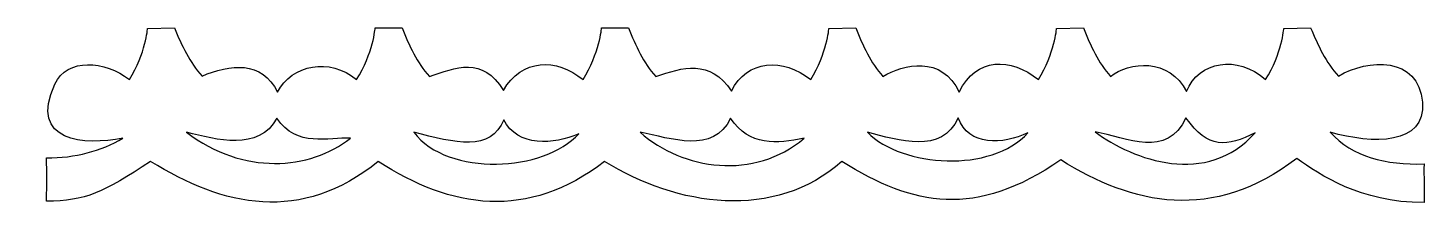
# Model space of a CAD drawing. Header units: centimetres. Extents: x -10 to 8, y 10.4 to 12.9.
import ezdxf

# ---------------------------------------------------------------- set-up
doc = ezdxf.new("R2010")
doc.units = ezdxf.units.CM
doc.header["$MEASUREMENT"] = 0
doc.layers.add('Layer 1', color=7, linetype='Continuous')

msp = doc.modelspace()

# ---------------------------------------------------------------- linework, layer by layer
at = {"layer": 'Layer 1', "color": 9}
for points, knots in [([(-8.12503, 12.92815), (-8.12503, 12.92815), (-8.47077, 12.92168), (-8.47077, 12.92168), (-8.47077, 12.92168), (-8.47077, 12.92168), (-8.49389, 12.60001), (-8.70499, 12.26149), (-8.70499, 12.26149), (-9.02024, 12.51116), (-9.50558, 12.54408), (-9.6642, 12.20258), (-9.6642, 12.20258), (-10.01167, 11.45454), (-9.27802, 11.40924), (-8.78863, 11.50422), (-8.78863, 11.50422), (-9.07369, 11.33706), (-9.4016, 11.25087), (-9.77488, 11.25087), (-9.77488, 11.25087), (-9.76895, 11.05425), (-9.76264, 10.93574), (-9.77488, 10.69332), (-9.77488, 10.69332), (-9.27172, 10.69332), (-9.04107, 10.80434), (-8.43174, 11.20649), (-8.43174, 11.20649), (-7.5024, 10.62321), (-6.48857, 10.39732), (-5.49848, 11.20649), (-5.49848, 11.20649), (-4.55967, 10.5933), (-3.57555, 10.4405), (-2.58196, 11.20649), (-2.58196, 11.20649), (-1.65403, 10.62364), (-0.38795, 10.43478), (0.47318, 11.20649), (0.47318, 11.20649), (1.40256, 10.6238), (2.19362, 10.47004), (3.2949, 11.22498), (3.2949, 11.22498), (4.22267, 10.64266), (5.2504, 10.41486), (6.33411, 11.24347), (6.33411, 11.24347), (6.6437, 11.03142), (7.14048, 10.67482), (7.97452, 10.67482), (7.97452, 10.67482), (7.97945, 10.89153), (7.97074, 10.98826), (7.97433, 11.17404), (7.97433, 11.17404), (7.4861, 11.15492), (7.05255, 11.26757), (6.76509, 11.58189), (6.76509, 11.58189), (7.31117, 11.42742), (8.00008, 11.4099), (7.95278, 11.97036), (7.95278, 11.97036), (7.90235, 12.56779), (7.25415, 12.53186), (6.87025, 12.3068), (6.87025, 12.3068), (6.71011, 12.48297), (6.60925, 12.70225), (6.51335, 12.92815), (6.51335, 12.92815), (6.51335, 12.92815), (6.16761, 12.92168), (6.16761, 12.92168), (6.16761, 12.92168), (6.16761, 12.92168), (6.14449, 12.60001), (5.93339, 12.26149), (5.93339, 12.26149), (5.56567, 12.58488), (5.07616, 12.50215), (4.91289, 12.10615), (4.91289, 12.10615), (4.70192, 12.54388), (4.1628, 12.49761), (3.937, 12.30033), (3.937, 12.30033), (3.77804, 12.47928), (3.67857, 12.69968), (3.58568, 12.92815), (3.58568, 12.92815), (3.58568, 12.92815), (3.23993, 12.92168), (3.23993, 12.92168), (3.23993, 12.92168), (3.23993, 12.92168), (3.21681, 12.60001), (3.00572, 12.26149), (3.00572, 12.26149), (2.65035, 12.54719), (2.20738, 12.55595), (1.98521, 12.09968), (1.98521, 12.09968), (1.76669, 12.57416), (1.26276, 12.46666), (1.00375, 12.30033), (1.00375, 12.30033), (0.84479, 12.47928), (0.74532, 12.69968), (0.65243, 12.92815), (0.65243, 12.92815), (0.65243, 12.92815), (0.30668, 12.92168), (0.30668, 12.92168), (0.30668, 12.92168), (0.30668, 12.92168), (0.28356, 12.60001), (0.07247, 12.26149), (0.07247, 12.26149), (-0.27936, 12.54528), (-0.74883, 12.52158), (-0.94804, 12.11263), (-0.94804, 12.11263), (-1.22782, 12.53089), (-1.57899, 12.42089), (-1.92393, 12.30033), (-1.92393, 12.30033), (-2.08289, 12.47928), (-2.18235, 12.69968), (-2.27525, 12.92815), (-2.27525, 12.92815), (-2.27525, 12.92815), (-2.62099, 12.92815), (-2.62099, 12.92815), (-2.62099, 12.92815), (-2.62099, 12.92815), (-2.64838, 12.60088), (-2.86079, 12.26149), (-2.86079, 12.26149), (-3.20194, 12.54486), (-3.65311, 12.53297), (-3.88704, 12.11897), (-3.88704, 12.11897), (-4.15325, 12.56926), (-4.50302, 12.41827), (-4.84045, 12.30033), (-4.84045, 12.30033), (-4.99941, 12.47928), (-5.09888, 12.69968), (-5.19177, 12.92815), (-5.19177, 12.92815), (-5.19177, 12.92815), (-5.53752, 12.92815), (-5.53752, 12.92815), (-5.53752, 12.92815), (-5.53752, 12.92815), (-5.56491, 12.60088), (-5.77731, 12.26149), (-5.77731, 12.26149), (-6.12499, 12.54949), (-6.60731, 12.45942), (-6.79787, 12.09955), (-6.79787, 12.09955), (-6.99633, 12.51255), (-7.41236, 12.45993), (-7.76813, 12.3068), (-7.76813, 12.3068), (-7.92827, 12.48297), (-8.02913, 12.70225), (-8.12503, 12.92815)], [0, 0, 0, 0, 0.02272727, 0.02272727, 0.02272727, 0.02272727, 0.04545455, 0.04545455, 0.04545455, 0.04545455, 0.06818182, 0.06818182, 0.06818182, 0.06818182, 0.09090909, 0.09090909, 0.09090909, 0.09090909, 0.11363636, 0.11363636, 0.11363636, 0.11363636, 0.13636364, 0.13636364, 0.13636364, 0.13636364, 0.15909091, 0.15909091, 0.15909091, 0.15909091, 0.18181818, 0.18181818, 0.18181818, 0.18181818, 0.20454545, 0.20454545, 0.20454545, 0.20454545, 0.22727273, 0.22727273, 0.22727273, 0.22727273, 0.25, 0.25, 0.25, 0.25, 0.27272727, 0.27272727, 0.27272727, 0.27272727, 0.29545455, 0.29545455, 0.29545455, 0.29545455, 0.31818182, 0.31818182, 0.31818182, 0.31818182, 0.34090909, 0.34090909, 0.34090909, 0.34090909, 0.36363636, 0.36363636, 0.36363636, 0.36363636, 0.38636364, 0.38636364, 0.38636364, 0.38636364, 0.40909091, 0.40909091, 0.40909091, 0.40909091, 0.43181818, 0.43181818, 0.43181818, 0.43181818, 0.45454545, 0.45454545, 0.45454545, 0.45454545, 0.47727273, 0.47727273, 0.47727273, 0.47727273, 0.5, 0.5, 0.5, 0.5, 0.52272727, 0.52272727, 0.52272727, 0.52272727, 0.54545455, 0.54545455, 0.54545455, 0.54545455, 0.56818182, 0.56818182, 0.56818182, 0.56818182, 0.59090909, 0.59090909, 0.59090909, 0.59090909, 0.61363636, 0.61363636, 0.61363636, 0.61363636, 0.63636364, 0.63636364, 0.63636364, 0.63636364, 0.65909091, 0.65909091, 0.65909091, 0.65909091, 0.68181818, 0.68181818, 0.68181818, 0.68181818, 0.70454545, 0.70454545, 0.70454545, 0.70454545, 0.72727273, 0.72727273, 0.72727273, 0.72727273, 0.75, 0.75, 0.75, 0.75, 0.77272727, 0.77272727, 0.77272727, 0.77272727, 0.79545455, 0.79545455, 0.79545455, 0.79545455, 0.81818182, 0.81818182, 0.81818182, 0.81818182, 0.84090909, 0.84090909, 0.84090909, 0.84090909, 0.86363636, 0.86363636, 0.86363636, 0.86363636, 0.88636364, 0.88636364, 0.88636364, 0.88636364, 0.90909091, 0.90909091, 0.90909091, 0.90909091, 0.93181818, 0.93181818, 0.93181818, 0.93181818, 0.95454545, 0.95454545, 0.95454545, 0.95454545, 1, 1, 1, 1]), ([(-6.80339, 11.76312), (-6.5494, 11.37663), (-6.13503, 11.52149), (-5.85538, 11.50422), (-5.85538, 11.50422), (-6.38611, 11.09497), (-7.23442, 11.02189), (-7.96888, 11.58189), (-7.96888, 11.58189), (-7.57628, 11.48359), (-7.04272, 11.33453), (-6.80339, 11.76312)], [0, 0, 0, 0, 0.25, 0.25, 0.25, 0.25, 0.5, 0.5, 0.5, 0.5, 1, 1, 1, 1]), ([(-3.88129, 11.7437), (-3.70284, 11.38404), (-3.23665, 11.42219), (-2.91576, 11.56234), (-2.91576, 11.56234), (-3.35511, 11.07055), (-4.59869, 11.00308), (-5.04121, 11.58189), (-5.04121, 11.58189), (-4.50856, 11.44385), (-4.04814, 11.327), (-3.88129, 11.7437)], [0, 0, 0, 0, 0.25, 0.25, 0.25, 0.25, 0.5, 0.5, 0.5, 0.5, 1, 1, 1, 1]), ([(-0.95919, 11.76312), (-0.71762, 11.39788), (-0.36199, 11.43522), (-0.01118, 11.50422), (-0.01118, 11.50422), (-0.65676, 10.95938), (-1.57447, 11.09474), (-2.12468, 11.58189), (-2.12468, 11.58189), (-1.72771, 11.50585), (-1.18449, 11.2943), (-0.95919, 11.76312)], [0, 0, 0, 0, 0.25, 0.25, 0.25, 0.25, 0.5, 0.5, 0.5, 0.5, 1, 1, 1, 1]), ([(1.97406, 11.76959), (2.10197, 11.39697), (2.5487, 11.4227), (2.87188, 11.57542), (2.87188, 11.57542), (2.39756, 11.05411), (1.25631, 11.12625), (0.80299, 11.58189), (0.80299, 11.58189), (1.20544, 11.47837), (1.76433, 11.29231), (1.97406, 11.76959)], [0, 0, 0, 0, 0.25, 0.25, 0.25, 0.25, 0.5, 0.5, 0.5, 0.5, 1, 1, 1, 1]), ([(4.90731, 11.76959), (5.18823, 11.35857), (5.43863, 11.39332), (5.79956, 11.57542), (5.79956, 11.57542), (5.17999, 10.87505), (4.22829, 11.21874), (3.73624, 11.58836), (3.73624, 11.58836), (4.14359, 11.50851), (4.66548, 11.23616), (4.90731, 11.76959)], [0, 0, 0, 0, 0.25, 0.25, 0.25, 0.25, 0.5, 0.5, 0.5, 0.5, 1, 1, 1, 1])]:
    msp.add_open_spline(points, degree=3, knots=knots, dxfattribs=at)

doc.saveas('drawing.dxf')
